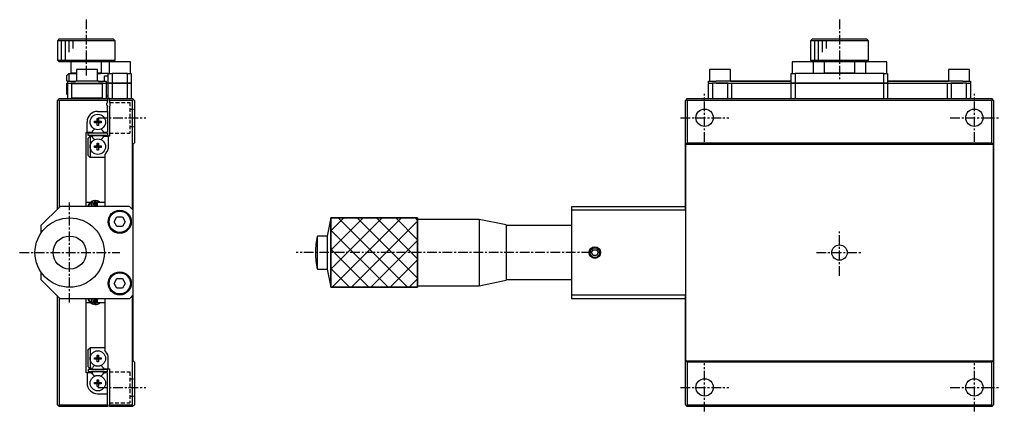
# Model space of a CAD drawing. Extents: x 10 to 341, y 10 to 240.
# Drawn here: x 213.6 to 340.6, y 123.5 to 174.4 of the extents above; entities that cross this region are included whole.
import ezdxf

# ---------------------------------------------------------------- set-up
doc = ezdxf.new("R2010")
doc.units = 0
doc.linetypes.add('CENTER', pattern=[2, 1.25, -0.25, 0.25, -0.25])
doc.linetypes.add('DASHED', pattern=[0.75, 0.5, -0.25])
doc.layers.get('0').update_dxf_attribs({"linetype": 'CONTINUOUS'})
doc.layers.add('CENTER', color=1, linetype='CENTER')

msp = doc.modelspace()

# ---------------------------------------------------------------- linework, layer by layer
at = {"color": 7, "linetype": 'CONTINUOUS'}
for p, q in [((218.7, 171.875), (218.45, 171.625)), ((225.95, 171.625), (218.45, 171.625)), ((218.45, 171.625), (218.45, 169.125)), ((218.7, 171.875), (225.7, 171.875)), ((218.700204, 171.875), (225.7, 171.875)), ((225.95, 171.625), (225.7, 171.875)), ((225.95, 169.125), (225.95, 171.625)), ((316.452535, 171.875), (316.202535, 171.625)), ((323.702535, 171.625), (316.202535, 171.625)), ((316.202535, 171.625), (316.202535, 169.125)), ((316.452535, 171.875), (323.452535, 171.875)), ((323.702535, 171.625), (323.452535, 171.875)), ((323.702535, 169.125), (323.702535, 171.625)), ((218.45, 169.125), (218.7, 168.875)), ((218.45, 169.125), (225.949782, 169.125)), ((225.7, 168.875), (225.95, 169.125)), ((316.202535, 169.125), (319.912061, 169.125)), ((316.202535, 169.125), (316.452535, 168.875)), ((319.912061, 169.125), (323.702535, 169.125)), ((323.452535, 168.875), (323.702535, 169.125)), ((225.175, 168.875), (218.7, 168.875)), ((220.2, 168.875), (220.2, 167.475)), ((223.675, 167.875), (220.925, 167.875)), ((220.925, 167.875), (220.925, 166.375)), ((223.675, 166.375), (223.675, 167.875)), ((224.2, 167.475), (224.2, 168.875)), ((227.925, 168.875), (225.175, 168.875)), ((225.175, 168.875), (225.175, 167.375)), ((227.925, 167.375), (227.925, 168.875)), ((304.452535, 167.875), (303.077535, 167.875)), ((303.077535, 167.875), (303.077535, 166.375)), ((305.827535, 167.875), (304.452535, 167.875)), ((305.827535, 166.375), (305.827535, 167.875)), ((315.202535, 168.875), (313.827535, 168.875)), ((313.827535, 168.875), (313.827535, 167.375)), ((316.577535, 168.875), (315.202535, 168.875)), ((319.914759, 168.875), (316.577535, 168.875)), ((316.577535, 167.375), (316.577535, 168.875)), ((317.952535, 168.875), (317.952535, 167.475)), ((323.327535, 168.875), (319.914759, 168.875)), ((321.952535, 167.475), (321.952535, 168.875)), ((324.702535, 168.875), (323.327535, 168.875)), ((323.327535, 168.875), (323.327535, 167.375)), ((326.077535, 168.875), (324.702535, 168.875)), ((326.077535, 167.375), (326.077535, 168.875)), ((335.452535, 167.875), (334.077535, 167.875)), ((334.077535, 167.875), (334.077535, 166.375)), ((336.827535, 167.875), (335.452535, 167.875)), ((336.827535, 166.375), (336.827535, 167.875)), ((219.95, 167.375), (219.7, 167.125)), ((219.7, 166.375), (219.7, 167.125)), ((219.95, 167.375), (219.95, 166.375)), ((219.95, 167.375), (220.925, 167.375)), ((220.2, 167.475), (220.925, 167.475)), ((220.2, 167.475), (220.3, 167.375)), ((223.675, 167.475), (224.199884, 167.475)), ((223.675, 167.375), (224.05, 167.375)), ((225.05, 167.375), (224.05, 167.375)), ((224.1, 167.375), (224.2, 167.475)), ((225.05, 167.025), (224.55, 167.025)), ((224.55, 166.375), (224.55, 167.025)), ((225.05, 166.125), (225.05, 167.375)), ((225.05, 167.375), (225.55, 167.375)), ((225.55, 167.375), (225.55, 166.125)), ((227.55, 167.375), (225.55, 167.375)), ((227.55, 166.125), (227.55, 167.375)), ((227.55, 167.375), (228.05, 167.375)), ((228.05, 167.375), (228.05, 166.125)), ((313.702535, 166.125), (313.702535, 167.375)), ((313.702535, 167.375), (314.202535, 167.375)), ((314.202535, 167.375), (314.202535, 166.125)), ((319.327535, 167.375), (314.202535, 167.375)), ((317.952535, 167.475), (319.930949, 167.475)), ((317.952535, 167.475), (318.052535, 167.375)), ((320.577535, 167.375), (319.327535, 167.375)), ((319.930949, 167.475), (321.952535, 167.475)), ((325.702535, 167.375), (320.577535, 167.375)), ((321.852535, 167.375), (321.952535, 167.475)), ((325.702535, 166.125), (325.702535, 167.375)), ((325.702535, 167.375), (326.202535, 167.375)), ((326.202535, 167.375), (326.202535, 166.125)), ((219.8, 166.375), (219.7, 166.375)), ((219.7, 164.675), (219.7, 166.125)), ((219.7, 166.125), (219.8, 166.125)), ((219.8, 166.125), (219.8, 166.375)), ((219.8, 166.375), (220.8, 166.375)), ((219.8, 164.125), (219.8, 166.125)), ((219.8, 166.125), (220.2, 166.125)), ((220.3, 166.025), (220.2, 166.125)), ((220.2, 166.125), (220.36411, 166.125)), ((220.36411, 166.125), (220.2, 166.125)), ((224.3, 166.025), (220.3, 166.025)), ((220.3, 166.025), (220.3, 164.225)), ((220.8, 166.125), (220.36411, 166.125)), ((223.8, 166.375), (220.8, 166.375)), ((220.8, 166.125), (222.95, 166.125)), ((222.95, 166.125), (223.8, 166.125)), ((223.8, 166.375), (224.8, 166.375)), ((224.23589, 166.125), (223.8, 166.125)), ((224.23589, 166.125), (224.4, 166.125)), ((224.4, 166.125), (224.23589, 166.125)), ((224.4, 166.125), (224.3, 166.025)), ((224.3, 164.225), (224.3, 166.025)), ((224.4, 166.125), (224.8, 166.125)), ((224.8, 166.375), (224.8, 166.125)), ((224.8, 166.125), (224.8, 164.125)), ((225.05, 166.125), (224.8, 166.125)), ((225.55, 166.125), (225.05, 166.125)), ((225.05, 164.125), (225.05, 166.125)), ((225.05, 166.125), (225.55, 166.125)), ((225.55, 166.125), (227.55, 166.125)), ((225.55, 166.125), (225.55, 164.125)), ((227.55, 166.125), (225.55, 166.125)), ((228.05, 166.125), (227.55, 166.125)), ((227.55, 164.125), (227.55, 166.125)), ((227.55, 166.125), (228.05, 166.125)), ((228.05, 166.125), (228.05, 164.125)), ((302.952535, 166.125), (302.952535, 166.375)), ((302.952535, 166.375), (303.952535, 166.375)), ((302.952535, 166.375), (303.077535, 166.375)), ((303.052535, 166.125), (302.952535, 166.025)), ((302.952535, 166.025), (303.052535, 166.125)), ((303.052535, 166.125), (302.952535, 166.125)), ((302.952535, 164.225), (302.952535, 166.025)), ((303.052535, 166.125), (303.452535, 166.125)), ((303.952535, 166.125), (303.452535, 166.125)), ((303.452535, 166.125), (303.452535, 164.125)), ((313.702535, 166.375), (303.952535, 166.375)), ((305.452535, 166.125), (303.952535, 166.125)), ((303.952535, 166.125), (305.452535, 166.125)), ((305.452535, 164.125), (305.452535, 166.125)), ((305.452535, 166.125), (313.702535, 166.125)), ((305.827535, 166.375), (313.702535, 166.375)), ((305.952535, 166.025), (305.852535, 166.125)), ((305.852535, 166.125), (305.952535, 166.025)), ((305.952535, 166.025), (305.952535, 164.225)), ((312.952535, 166.375), (312.077535, 166.375)), ((312.952535, 166.375), (312.077535, 166.375)), ((312.952535, 166.375), (313.702535, 166.375)), ((313.702535, 166.375), (312.952535, 166.375)), ((314.202535, 166.125), (313.702535, 166.125)), ((313.702535, 164.125), (313.702535, 166.125)), ((313.702535, 166.125), (314.202535, 166.125)), ((314.202535, 166.125), (325.702535, 166.125)), ((314.202535, 166.125), (314.202535, 164.125)), ((325.702535, 166.125), (314.202535, 166.125)), ((326.202535, 166.125), (325.702535, 166.125)), ((325.702535, 164.125), (325.702535, 166.125)), ((325.702535, 166.125), (326.202535, 166.125)), ((326.202535, 166.375), (326.952535, 166.375)), ((326.952535, 166.375), (326.202535, 166.375)), ((326.202535, 166.375), (334.077535, 166.375)), ((335.952535, 166.375), (326.202535, 166.375)), ((326.202535, 166.125), (326.202535, 164.125)), ((326.202535, 166.125), (334.452535, 166.125)), ((327.827535, 166.375), (326.952535, 166.375)), ((327.827535, 166.375), (326.952535, 166.375)), ((334.052535, 166.125), (333.952535, 166.025)), ((333.952535, 166.025), (334.052535, 166.125)), ((333.952535, 164.225), (333.952535, 166.025)), ((335.952535, 166.125), (334.452535, 166.125)), ((334.452535, 166.125), (334.452535, 164.125)), ((334.452535, 166.125), (335.952535, 166.125)), ((335.952535, 166.375), (336.952535, 166.375)), ((336.452535, 166.125), (335.952535, 166.125)), ((336.452535, 166.125), (336.852535, 166.125)), ((336.452535, 164.125), (336.452535, 166.125)), ((336.827535, 166.375), (336.952535, 166.375)), ((336.952535, 166.025), (336.852535, 166.125)), ((336.852535, 166.125), (336.952535, 166.025)), ((336.952535, 166.125), (336.852535, 166.125)), ((336.952535, 166.375), (336.952535, 166.125)), ((336.952535, 166.025), (336.952535, 164.225)), ((218.575, 164), (218.45, 163.875)), ((218.45, 149.775), (218.45, 163.875)), ((218.575, 164), (218.7, 164.125)), ((218.7, 163.875), (218.575, 164)), ((218.7, 164.125), (224.95, 164.125)), ((224.95, 163.875), (218.7, 163.875)), ((218.7, 163.875), (218.7, 150.025)), ((219.7, 164.675), (219.8, 164.575)), ((220.2, 164.125), (220.3, 164.225)), ((220.3, 164.225), (224.3, 164.225)), ((224.3, 164.225), (224.4, 164.125)), ((225.05, 164.425), (224.8, 164.425)), ((224.95, 164.125), (224.95, 163.875)), ((224.95, 163.675), (224.95, 163.875)), ((225.2, 164.125), (225.05, 164.125)), ((225.2, 164.125), (228.2, 164.125)), ((225.2, 163.875), (225.2, 164.125)), ((225.2, 163.875), (225.2, 163.705719)), ((228.2, 163.875), (225.2, 163.875)), ((228.325, 164), (228.2, 164.125)), ((228.325, 164), (228.2, 163.875)), ((228.2, 149.725), (228.2, 163.875)), ((228.45, 163.875), (228.325, 164)), ((228.45, 163.875), (228.45, 158.375)), ((300.077535, 164), (299.952535, 163.875)), ((299.952535, 149.725), (299.952535, 163.875)), ((300.077535, 164), (300.202535, 164.125)), ((300.202535, 163.875), (300.077535, 164)), ((300.202535, 164.125), (339.702535, 164.125)), ((339.702535, 163.875), (300.202535, 163.875)), ((300.202535, 163.875), (300.202535, 158.375)), ((302.952535, 164.225), (303.052535, 164.125)), ((305.852535, 164.125), (305.952535, 164.225)), ((333.952535, 164.225), (334.052535, 164.125)), ((336.852535, 164.125), (336.952535, 164.225)), ((339.702535, 164.125), (339.827535, 164)), ((339.827535, 164), (339.702535, 163.875)), ((339.702535, 158.375), (339.702535, 163.875)), ((339.952535, 163.875), (339.827535, 164)), ((339.952535, 163.875), (339.952535, 124.375)), ((224.95, 162.45), (224.95, 163.075)), ((225.2, 163.044281), (225.2, 159.225)), ((223.61, 161.518181), (223.79, 161.518181)), ((223.61, 161.165), (223.61, 161.518181)), ((223.61, 161.518181), (223.61, 161.165)), ((223.675, 162.45), (224.95, 162.45)), ((223.79, 161.518181), (223.79, 161.165)), ((224.95, 162.45), (224.95, 159.725)), ((222.3, 159.725), (222.3, 161.075)), ((223.256819, 160.985), (223.256819, 161.165)), ((223.256819, 161.165), (223.61, 161.165)), ((223.61, 160.985), (223.256819, 160.985)), ((223.615186, 161.159814), (223.61, 161.165)), ((223.615186, 160.990186), (223.61, 160.985)), ((223.61, 160.631819), (223.61, 160.985)), ((223.61, 160.631819), (223.61, 160.985)), ((223.79, 160.631819), (223.61, 160.631819)), ((223.615186, 161.159814), (223.784814, 161.159814)), ((223.615186, 160.990186), (223.615186, 161.159814)), ((223.784814, 160.990186), (223.615186, 160.990186)), ((223.784814, 161.159814), (223.79, 161.165)), ((223.784814, 161.159814), (223.784814, 160.990186)), ((223.784814, 160.990186), (223.79, 160.985)), ((223.79, 161.165), (224.143181, 161.165)), ((223.79, 160.985), (223.79, 160.631819)), ((224.143181, 160.985), (223.79, 160.985)), ((224.143181, 161.165), (224.143181, 160.985)), ((222.2, 150.125), (222.2, 159.725)), ((222.2, 159.725), (222.3, 159.725)), ((222.927794, 159.725), (222.3, 159.725)), ((224.95, 159.625), (222.45, 159.625)), ((222.45, 159.325), (222.45, 159.625)), ((224.95, 159.325), (222.45, 159.325)), ((222.920552, 159.325), (222.45, 159.325)), ((222.45, 158.975), (222.7, 159.225)), ((222.45, 156.725), (222.45, 158.975)), ((222.7, 159.225), (222.7, 157.875)), ((222.7, 159.225), (222.927794, 159.225)), ((222.875, 159.324999), (222.920552, 159.324999)), ((222.875, 159.324999), (222.920552, 159.324999)), ((222.875, 159.324999), (222.920552, 159.324999)), ((222.875, 159.324999), (222.920552, 159.324999)), ((222.875, 159.324999), (222.920552, 159.324999)), ((222.875, 159.324999), (222.920552, 159.324999)), ((222.875, 159.324999), (222.920552, 159.324999)), ((222.875, 159.324999), (222.920552, 159.324999)), ((222.875, 159.324999), (222.920552, 159.324999)), ((222.875, 159.324999), (222.920552, 159.324999)), ((222.875, 159.324999), (224.525, 159.324999)), ((222.875, 159.324999), (222.920552, 159.324999)), ((222.875, 159.324999), (222.920552, 159.324999)), ((222.875, 159.324999), (222.920552, 159.324999)), ((222.875, 159.324999), (222.920552, 159.324999)), ((222.875, 159.324999), (222.920552, 159.324999)), ((222.875, 159.324999), (222.920552, 159.324999)), ((222.875, 159.324999), (222.920552, 159.324999)), ((222.875, 159.324999), (222.920552, 159.324999)), ((222.875, 159.324999), (222.920552, 159.324999)), ((223.012592, 159.871875), (222.927794, 159.725)), ((222.927794, 159.225), (223.012592, 159.078125)), ((224.472206, 159.725), (224.387408, 159.871875)), ((224.387408, 159.078125), (224.472206, 159.225)), ((224.95, 159.725), (224.472206, 159.725)), ((224.472206, 159.225), (225.05, 159.225)), ((224.95, 159.325), (224.479448, 159.325)), ((224.479448, 159.324999), (224.525, 159.324999)), ((224.479448, 159.324999), (224.525, 159.324999)), ((224.479448, 159.324999), (224.525, 159.324999)), ((224.479448, 159.324999), (224.525, 159.324999)), ((224.479448, 159.324999), (224.525, 159.324999)), ((224.479448, 159.324999), (224.525, 159.324999)), ((224.479448, 159.324999), (224.525, 159.324999)), ((224.479448, 159.324999), (224.525, 159.324999)), ((224.479448, 159.324999), (224.525, 159.324999)), ((224.479448, 159.324999), (224.525, 159.324999)), ((224.479448, 159.324999), (224.525, 159.324999)), ((224.479448, 159.324999), (224.525, 159.324999)), ((224.479448, 159.324999), (224.525, 159.324999)), ((224.479448, 159.324999), (224.525, 159.324999)), ((224.479448, 159.324999), (224.525, 159.324999)), ((224.479448, 159.324999), (224.525, 159.324999)), ((224.479448, 159.324999), (224.525, 159.324999)), ((224.479448, 159.324999), (224.525, 159.324999)), ((224.479448, 159.324999), (224.525, 159.324999)), ((224.479448, 159.324999), (224.525, 159.324999)), ((224.479448, 159.324999), (224.525, 159.324999)), ((224.479448, 159.324999), (224.525, 159.324999)), ((224.479448, 159.324999), (224.525, 159.324999)), ((224.479448, 159.324999), (224.525, 159.324999)), ((224.479448, 159.324999), (224.525, 159.324999)), ((224.479448, 159.324999), (224.525, 159.324999)), ((224.479448, 159.324999), (224.525, 159.324999)), ((224.479448, 159.324999), (224.525, 159.324999)), ((224.479448, 159.324999), (224.525, 159.324999)), ((224.479448, 159.324999), (224.525, 159.324999)), ((224.479448, 159.324999), (224.525, 159.324999)), ((224.95, 159.625), (224.95, 159.325)), ((225.05, 159.225), (225.05, 157.613992)), ((225.2, 159.225), (225.05, 159.225)), ((222.7, 157.875), (222.7, 156.475)), ((223.256819, 157.785), (223.256819, 157.965)), ((223.256819, 157.965), (223.61, 157.965)), ((223.61, 157.785), (223.256819, 157.785)), ((223.61, 158.318181), (223.79, 158.318181)), ((223.61, 157.965), (223.61, 158.318181)), ((223.61, 158.318181), (223.61, 157.965)), ((223.615186, 157.959814), (223.61, 157.965)), ((223.615186, 157.790186), (223.61, 157.785)), ((223.61, 157.431819), (223.61, 157.785)), ((223.61, 157.431819), (223.61, 157.785)), ((223.615186, 157.959814), (223.784814, 157.959814)), ((223.615186, 157.790186), (223.615186, 157.959814)), ((223.784814, 157.790186), (223.615186, 157.790186)), ((223.784814, 157.959814), (223.79, 157.965)), ((223.784814, 157.959814), (223.784814, 157.790186)), ((223.784814, 157.790186), (223.79, 157.785)), ((223.79, 158.318181), (223.79, 157.965)), ((223.79, 157.965), (224.143181, 157.965)), ((223.79, 157.785), (223.79, 157.431819)), ((224.143181, 157.785), (223.79, 157.785)), ((224.143181, 157.965), (224.143181, 157.785)), ((228.275, 158.2), (228.45, 158.375)), ((228.275, 149.65), (228.275, 158.2)), ((300.027535, 158.2), (300.202535, 158.375)), ((300.027535, 130.05), (300.027535, 158.2)), ((300.027535, 158.2), (339.877535, 158.2)), ((300.202535, 158.375), (339.702535, 158.375)), ((339.702535, 158.375), (339.877535, 158.2)), ((339.877535, 158.2), (339.877535, 130.05)), ((222.7, 156.475), (222.45, 156.725)), ((224.6, 156.475), (222.7, 156.475)), ((223.79, 157.431819), (223.61, 157.431819)), ((224.6, 156.835469), (224.6, 150.125)), ((218.8, 150.125), (216.3, 147.625)), ((227.8, 150.125), (218.8, 150.125)), ((222.722601, 150.625), (222.2, 150.625)), ((222.411429, 150.139427), (222.407453, 150.124986)), ((222.423508, 150.178921), (222.411429, 150.139427)), ((222.437415, 150.218407), (222.423508, 150.178921)), ((222.453208, 150.257786), (222.437415, 150.218407)), ((222.470937, 150.296958), (222.453208, 150.257786)), ((222.490625, 150.335827), (222.470937, 150.296958)), ((222.512288, 150.374292), (222.490625, 150.335827)), ((222.535939, 150.412248), (222.512288, 150.374292)), ((222.56152, 150.449492), (222.535939, 150.412248)), ((222.588766, 150.485588), (222.56152, 150.449492)), ((222.617596, 150.52043), (222.588766, 150.485588)), ((222.6, 150.333258), (222.85, 150.597842)), ((222.6, 150.125), (222.6, 150.333258)), ((222.647955, 150.553945), (222.617596, 150.52043)), ((222.679784, 150.586057), (222.647955, 150.553945)), ((222.713027, 150.616695), (222.679784, 150.586057)), ((222.747624, 150.645783), (222.713027, 150.616695)), ((222.783519, 150.673248), (222.747624, 150.645783)), ((222.820643, 150.699031), (222.783519, 150.673248)), ((222.858911, 150.723095), (222.820643, 150.699031)), ((222.85, 150.625), (222.85, 150.597842)), ((223.1, 150.625), (222.85, 150.625)), ((222.85, 150.597842), (222.85, 150.125)), ((222.898236, 150.745405), (222.858911, 150.723095)), ((222.93853, 150.765926), (222.898236, 150.745405)), ((222.979708, 150.784623), (222.93853, 150.765926)), ((222.987, 150.787934), (222.971871, 150.781457)), ((223.021682, 150.801461), (222.979708, 150.784623)), ((222.984182, 150.786314), (222.982431, 150.786009)), ((223.014636, 150.798715), (222.986764, 150.788397)), ((223.064365, 150.816405), (223.021682, 150.801461)), ((223.107671, 150.82942), (223.064365, 150.816405)), ((223.099957, 150.591672), (223.260124, 150.633153)), ((223.099999, 150.588768), (223.260133, 150.453568)), ((223.1, 150.125), (223.1, 150.625)), ((223.260133, 150.375), (223.1, 150.375)), ((223.151512, 150.840472), (223.107671, 150.82942)), ((223.195802, 150.849525), (223.151512, 150.840472)), ((223.240453, 150.856544), (223.195802, 150.849525)), ((223.2, 150.375), (223.2, 150.568116)), ((223.285379, 150.861497), (223.240453, 150.856544)), ((223.260133, 150.753344), (223.260133, 150.125)), ((223.330489, 150.864382), (223.285379, 150.861497)), ((223.358326, 150.865135), (223.330489, 150.864382)), ((223.420889, 150.863998), (223.386779, 150.865102)), ((223.465994, 150.860756), (223.420889, 150.863998)), ((223.510912, 150.855499), (223.465994, 150.860756)), ((223.485133, 150.125), (223.485133, 150.753344)), ((223.6, 150.375), (223.485133, 150.375)), ((223.48516, 150.63299), (223.600046, 150.607198)), ((223.55555, 150.848239), (223.510912, 150.855499)), ((223.599816, 150.83899), (223.55555, 150.848239)), ((223.643618, 150.827766), (223.599816, 150.83899)), ((223.6, 150.625), (223.6, 150.125)), ((224.6, 150.625), (223.6, 150.625)), ((223.686861, 150.814579), (223.643618, 150.827766)), ((223.729454, 150.799443), (223.686861, 150.814579)), ((223.771304, 150.782371), (223.729454, 150.799443)), ((223.812323, 150.763387), (223.771304, 150.782371)), ((223.852435, 150.742543), (223.812323, 150.763387)), ((223.891567, 150.719898), (223.852435, 150.742543)), ((223.929644, 150.69551), (223.891567, 150.719898)), ((223.966594, 150.669436), (223.929644, 150.69551)), ((224.002342, 150.641735), (223.966594, 150.669436)), ((224.022212, 150.625188), (224.002342, 150.641735)), ((228.3, 149.625), (227.8, 150.125)), ((285.202535, 150.125), (299.952535, 150.125)), ((285.202535, 149.625), (285.202535, 150.125)), ((225.828312, 148.125), (226.189156, 148.75)), ((226.189156, 148.75), (226.910844, 148.75)), ((226.910844, 148.75), (227.271688, 148.125)), ((228.3, 138.625), (228.3, 149.625)), ((253.952535, 148.625), (253.452535, 146.275)), ((253.952535, 148.625), (265.202535, 148.625)), ((253.952535, 139.625), (253.952535, 148.625)), ((265.202535, 148.425), (265.202535, 148.625)), ((265.202535, 148.625), (265.202535, 139.625)), ((299.952535, 149.625), (285.202535, 149.625)), ((285.202535, 138.625), (285.202535, 149.625)), ((299.952535, 149.725), (299.952535, 149.625)), ((299.952535, 149.625), (299.952535, 138.625)), ((216.3, 147.625), (216.3, 146.612469)), ((226.189156, 147.5), (225.828312, 148.125)), ((226.910844, 147.5), (226.189156, 147.5)), ((227.271688, 148.125), (226.910844, 147.5)), ((265.202535, 148.425), (265.202535, 139.825)), ((273.202535, 148.425), (265.202535, 148.425)), ((273.202535, 148.425), (273.202535, 139.825)), ((276.702535, 147.725), (273.202535, 148.425)), ((276.702535, 147.725), (276.702535, 140.525)), ((276.702535, 147.725), (276.702535, 147.625)), ((276.702535, 147.625), (276.702535, 140.625)), ((285.202535, 147.625), (276.702535, 147.625)), ((252.202535, 141.975), (252.202535, 146.275)), ((253.452535, 146.275), (252.202535, 146.275)), ((253.452535, 146.275), (253.452535, 141.975)), ((287.769523, 144.125), (287.986029, 144.5)), ((287.986029, 143.75), (287.769523, 144.125)), ((287.986029, 144.5), (288.419042, 144.5)), ((288.419042, 143.75), (287.986029, 143.75)), ((288.419042, 144.5), (288.635548, 144.125)), ((288.635548, 144.125), (288.419042, 143.75)), ((216.3, 141.637531), (216.3, 140.625)), ((252.202535, 141.975), (253.452535, 141.975)), ((253.452535, 141.975), (253.952535, 139.625)), ((216.3, 140.625), (218.8, 138.125)), ((225.828312, 140.125), (226.189156, 140.75)), ((226.189156, 139.5), (225.828312, 140.125)), ((226.189156, 140.75), (226.910844, 140.75)), ((226.910844, 140.75), (227.271688, 140.125)), ((227.271688, 140.125), (226.910844, 139.5)), ((265.202535, 139.625), (265.202535, 139.825)), ((265.202535, 139.825), (273.202535, 139.825)), ((273.202535, 139.825), (276.702535, 140.525)), ((276.702535, 140.625), (276.702535, 140.525)), ((276.702535, 140.625), (285.202535, 140.625)), ((218.45, 124.375), (218.45, 138.475)), ((226.910844, 139.5), (226.189156, 139.5)), ((227.8, 138.125), (228.3, 138.625)), ((228.2, 124.375), (228.2, 138.525)), ((228.275, 130.05), (228.275, 138.6)), ((265.202535, 139.625), (253.952535, 139.625)), ((285.202535, 138.125), (285.202535, 138.625)), ((285.202535, 138.625), (299.952535, 138.625)), ((299.952535, 138.625), (299.952535, 138.525)), ((299.952535, 124.375), (299.952535, 138.525)), ((218.7, 138.225), (218.7, 124.375)), ((227.8, 138.125), (218.8, 138.125)), ((222.2, 128.525), (222.2, 138.125)), ((222.2, 137.625), (222.727835, 137.625)), ((222.412218, 138.125128), (222.415557, 138.11308)), ((222.415557, 138.11308), (222.428257, 138.071741)), ((222.428257, 138.071741), (222.440643, 138.036494)), ((222.440643, 138.036494), (222.454782, 138.000623)), ((222.454782, 138.000623), (222.470777, 137.964229)), ((222.470777, 137.964229), (222.488732, 137.927431)), ((222.488732, 137.927431), (222.508751, 137.890357)), ((222.508751, 137.890357), (222.530937, 137.85315)), ((222.530937, 137.85315), (222.551753, 137.821272)), ((222.551753, 137.821272), (222.574298, 137.789519)), ((222.574298, 137.789519), (222.598632, 137.758007)), ((222.598632, 137.758007), (222.624797, 137.726847)), ((222.6, 137.916742), (222.6, 138.125)), ((222.85, 137.652158), (222.6, 137.916742)), ((222.624797, 137.726847), (222.652827, 137.69615)), ((222.652827, 137.69615), (222.682749, 137.666034)), ((222.682749, 137.666034), (222.714583, 137.636624)), ((222.714583, 137.636624), (222.744021, 137.611572)), ((222.744021, 137.611572), (222.774942, 137.587255)), ((222.774942, 137.587255), (222.80735, 137.563771)), ((222.80735, 137.563771), (222.841244, 137.541223)), ((222.841244, 137.541223), (222.876618, 137.51972)), ((222.85, 138.125), (222.85, 137.652158)), ((222.85, 137.652158), (222.85, 137.625)), ((222.85, 137.625), (223.1, 137.625)), ((222.876618, 137.51972), (222.913464, 137.499375)), ((222.913464, 137.499375), (222.951766, 137.480307)), ((222.951766, 137.480307), (222.991507, 137.46264)), ((222.970317, 137.471795), (222.986987, 137.464547)), ((222.986931, 137.464534), (223.02509, 137.592813)), ((222.986987, 137.464547), (222.996926, 137.460399)), ((222.989453, 137.470406), (222.989401, 137.467421)), ((222.989401, 137.467421), (222.989643, 137.465073)), ((222.989798, 137.474009), (222.989453, 137.470406)), ((222.989643, 137.465073), (222.990952, 137.46238)), ((222.990434, 137.478207), (222.989798, 137.474009)), ((222.991357, 137.482972), (222.990434, 137.478207)), ((222.990952, 137.46238), (222.991378, 137.462132)), ((222.992561, 137.488274), (222.991357, 137.482972)), ((222.991378, 137.462132), (223.270041, 137.463149)), ((222.994037, 137.494078), (222.992561, 137.488274)), ((222.995777, 137.500347), (222.994037, 137.494078)), ((222.99777, 137.50704), (222.995777, 137.500347)), ((223.000002, 137.514114), (222.99777, 137.50704)), ((223.002459, 137.521523), (223.000002, 137.514114)), ((223.005124, 137.529219), (223.002459, 137.521523)), ((223.007982, 137.537153), (223.005124, 137.529219)), ((223.011013, 137.545273), (223.007982, 137.537153)), ((223.014197, 137.553526), (223.011013, 137.545273)), ((223.017515, 137.56186), (223.014197, 137.553526)), ((223.017295, 137.452294), (223.362919, 137.385419)), ((223.020944, 137.57022), (223.017515, 137.56186)), ((223.024463, 137.578552), (223.020944, 137.57022)), ((223.028049, 137.586803), (223.024463, 137.578552)), ((223.02509, 137.592813), (223.040677, 137.625005)), ((223.031678, 137.594918), (223.028049, 137.586803)), ((223.035327, 137.602846), (223.031678, 137.594918)), ((223.038972, 137.610535), (223.035327, 137.602846)), ((223.04259, 137.617936), (223.038972, 137.610535)), ((223.046158, 137.625), (223.04259, 137.617936)), ((223.127434, 137.659426), (223.099998, 137.662727)), ((223.1, 137.625), (223.1, 138.125)), ((223.1, 137.875), (223.264747, 137.875)), ((223.22514, 137.699742), (223.127434, 137.659426)), ((223.2, 137.679427), (223.2, 137.875)), ((223.264747, 137.796961), (223.22514, 137.699742)), ((223.264747, 138.125), (223.264747, 137.497185)), ((223.390086, 137.385365), (223.393873, 137.385417)), ((223.393873, 137.385417), (223.439044, 137.387141)), ((223.439044, 137.387141), (223.484084, 137.390931)), ((223.484084, 137.390931), (223.5289, 137.396795)), ((223.489747, 137.497185), (223.489747, 138.125)), ((223.489747, 137.875), (223.6, 137.875)), ((223.600026, 137.641992), (223.489773, 137.617383)), ((223.5289, 137.396795), (223.573404, 137.404707)), ((223.573404, 137.404707), (223.61751, 137.414635)), ((223.6, 138.125), (223.6, 137.625)), ((223.6, 137.625), (224.6, 137.625)), ((223.61751, 137.414635), (223.66113, 137.426544)), ((223.66113, 137.426544), (223.704177, 137.4404)), ((223.704177, 137.4404), (223.746564, 137.456169)), ((223.746564, 137.456169), (223.788203, 137.473816)), ((223.788203, 137.473816), (223.829008, 137.493307)), ((223.829008, 137.493307), (223.868891, 137.514609)), ((223.868891, 137.514609), (223.907765, 137.537686)), ((223.907765, 137.537686), (223.945543, 137.562505)), ((223.945543, 137.562505), (223.982138, 137.589032)), ((223.982138, 137.589032), (224.017473, 137.617218)), ((224.017473, 137.617218), (224.026493, 137.62485)), ((224.6, 138.125), (224.6, 131.414531)), ((299.952535, 138.125), (285.202535, 138.125)), ((222.45, 131.525), (222.7, 131.775)), ((222.45, 129.275), (222.45, 131.525)), ((222.7, 131.775), (222.7, 130.375)), ((224.6, 131.775), (222.7, 131.775)), ((222.7, 130.375), (222.7, 129.025)), ((223.256819, 130.285), (223.256819, 130.465)), ((223.256819, 130.465), (223.61, 130.465)), ((223.61, 130.285), (223.256819, 130.285)), ((223.61, 130.818181), (223.79, 130.818181)), ((223.61, 130.465), (223.61, 130.818181)), ((223.61, 130.818181), (223.61, 130.465)), ((223.615186, 130.459814), (223.61, 130.465)), ((223.615186, 130.290186), (223.61, 130.285)), ((223.61, 129.931819), (223.61, 130.285)), ((223.61, 129.931819), (223.61, 130.285)), ((223.79, 129.931819), (223.61, 129.931819)), ((223.615186, 130.459814), (223.784814, 130.459814)), ((223.615186, 130.290186), (223.615186, 130.459814)), ((223.784814, 130.290186), (223.615186, 130.290186)), ((223.784814, 130.459814), (223.79, 130.465)), ((223.784814, 130.459814), (223.784814, 130.290186)), ((223.784814, 130.290186), (223.79, 130.285)), ((223.79, 130.818181), (223.79, 130.465)), ((223.79, 130.465), (224.143181, 130.465)), ((223.79, 130.285), (223.79, 129.931819)), ((224.143181, 130.285), (223.79, 130.285)), ((224.143181, 130.465), (224.143181, 130.285)), ((225.05, 129.025), (225.05, 130.636008)), ((228.45, 129.875), (228.275, 130.05)), ((228.45, 129.875), (228.45, 124.375)), ((300.202535, 129.875), (300.027535, 130.05)), ((300.027535, 130.05), (339.877535, 130.05)), ((300.202535, 129.875), (300.202535, 124.375)), ((339.702535, 129.875), (300.202535, 129.875)), ((339.877535, 130.05), (339.702535, 129.875)), ((339.702535, 124.375), (339.702535, 129.875)), ((222.3, 128.525), (222.2, 128.525)), ((222.3, 128.525), (222.3, 127.175)), ((222.927794, 128.525), (222.3, 128.525)), ((222.7, 129.025), (222.45, 129.275)), ((222.45, 128.925), (222.45, 128.625)), ((224.95, 128.925), (222.45, 128.925)), ((222.920552, 128.925), (222.45, 128.925)), ((224.95, 128.625), (222.45, 128.625)), ((222.7, 129.025), (222.927794, 129.025)), ((222.875, 128.925001), (222.920552, 128.925001)), ((222.875, 128.925001), (224.525, 128.925001)), ((222.875, 128.925001), (222.920552, 128.925001)), ((222.927794, 129.025), (223.012592, 129.171875)), ((223.012592, 128.378125), (222.927794, 128.525)), ((224.387408, 129.171875), (224.472206, 129.025)), ((224.472206, 128.525), (224.387408, 128.378125)), ((224.472206, 129.025), (225.05, 129.025)), ((224.95, 128.525), (224.472206, 128.525)), ((224.479448, 128.925001), (224.525, 128.925001)), ((224.479448, 128.925001), (224.525, 128.925001)), ((224.479448, 128.925001), (224.525, 128.925001)), ((224.479448, 128.925001), (224.525, 128.925001)), ((224.479448, 128.925001), (224.525, 128.925001)), ((224.479448, 128.925001), (224.525, 128.925001)), ((224.479448, 128.925001), (224.525, 128.925001)), ((224.479448, 128.925001), (224.525, 128.925001)), ((224.479448, 128.925001), (224.525, 128.925001)), ((224.479448, 128.925001), (224.525, 128.925001)), ((224.479448, 128.925001), (224.525, 128.925001)), ((224.479448, 128.925001), (224.525, 128.925001)), ((224.479448, 128.925001), (224.525, 128.925001)), ((224.479448, 128.925001), (224.525, 128.925001)), ((224.479448, 128.925001), (224.525, 128.925001)), ((224.479448, 128.925001), (224.525, 128.925001)), ((224.479448, 128.925001), (224.525, 128.925001)), ((224.479448, 128.925001), (224.525, 128.925001)), ((224.479448, 128.925001), (224.525, 128.925001)), ((224.479448, 128.925001), (224.525, 128.925001)), ((224.479448, 128.925001), (224.525, 128.925001)), ((224.479448, 128.925001), (224.525, 128.925001)), ((224.479448, 128.925001), (224.525, 128.925001)), ((224.479448, 128.925001), (224.525, 128.925001)), ((224.479448, 128.925001), (224.525, 128.925001)), ((224.479448, 128.925001), (224.525, 128.925001)), ((224.479448, 128.925001), (224.525, 128.925001)), ((224.479448, 128.925001), (224.525, 128.925001)), ((224.479448, 128.925001), (224.525, 128.925001)), ((224.479448, 128.925001), (224.525, 128.925001)), ((224.479448, 128.925001), (224.525, 128.925001)), ((224.95, 128.925), (224.479448, 128.925)), ((224.95, 128.625), (224.95, 128.925)), ((224.95, 125.8), (224.95, 128.525)), ((225.05, 129.025), (225.2, 129.025)), ((225.2, 129.025), (225.2, 124.375)), ((223.256819, 127.085), (223.256819, 127.265)), ((223.256819, 127.265), (223.61, 127.265)), ((223.61, 127.085), (223.256819, 127.085)), ((223.61, 127.618181), (223.79, 127.618181)), ((223.61, 127.265), (223.61, 127.618181)), ((223.61, 127.618181), (223.61, 127.265)), ((223.615186, 127.259814), (223.61, 127.265)), ((223.615186, 127.090186), (223.61, 127.085)), ((223.61, 126.731819), (223.61, 127.085)), ((223.61, 126.731819), (223.61, 127.085)), ((223.615186, 127.259814), (223.784814, 127.259814)), ((223.615186, 127.090186), (223.615186, 127.259814)), ((223.784814, 127.090186), (223.615186, 127.090186)), ((223.784814, 127.259814), (223.79, 127.265)), ((223.784814, 127.259814), (223.784814, 127.090186)), ((223.784814, 127.090186), (223.79, 127.085)), ((223.79, 127.618181), (223.79, 127.265)), ((223.79, 127.265), (224.143181, 127.265)), ((223.79, 127.085), (223.79, 126.731819)), ((224.143181, 127.085), (223.79, 127.085)), ((224.143181, 127.265), (224.143181, 127.085)), ((223.79, 126.731819), (223.61, 126.731819)), ((223.675, 125.8), (224.95, 125.8)), ((224.95, 124.375), (224.95, 125.8)), ((218.575, 124.25), (218.45, 124.375)), ((218.575, 124.25), (218.7, 124.375)), ((218.7, 124.125), (218.575, 124.25)), ((218.7, 124.375), (224.95, 124.375)), ((224.95, 124.125), (218.7, 124.125)), ((224.95, 124.375), (224.95, 124.125)), ((225.2, 124.375), (228.2, 124.375)), ((225.2, 124.125), (225.2, 124.375)), ((228.2, 124.125), (225.2, 124.125)), ((228.2, 124.375), (228.325, 124.25)), ((228.2, 124.125), (228.325, 124.25)), ((228.325, 124.25), (228.45, 124.375)), ((299.952535, 124.375), (300.077535, 124.25)), ((300.077535, 124.25), (300.202535, 124.375)), ((300.202535, 124.125), (300.077535, 124.25)), ((300.202535, 124.375), (339.702535, 124.375)), ((339.702535, 124.125), (300.202535, 124.125)), ((339.702535, 124.375), (339.827535, 124.25)), ((339.827535, 124.25), (339.702535, 124.125)), ((339.827535, 124.25), (339.952535, 124.375))]:
    msp.add_line(p, q, dxfattribs=at)
at = {"color": 3, "linetype": 'CONTINUOUS'}
for p, q in [((218.95, 171.625), (218.95, 169.125)), ((219.45, 171.625), (219.45, 169.125)), ((219.95, 171.625), (219.95, 170.125)), ((220.45, 171.625), (220.45, 170.625)), ((316.702535, 171.625), (316.702535, 169.125)), ((317.202535, 171.625), (317.202535, 169.125)), ((317.702535, 171.625), (317.702535, 170.125)), ((318.202535, 171.625), (318.202535, 170.625)), ((253.952535, 148.625), (253.952535, 139.625)), ((265.202535, 148.625), (253.952535, 148.625)), ((253.952535, 146.952535), (255.625, 148.625)), ((253.952535, 144.452535), (258.125, 148.625)), ((253.952535, 141.952535), (260.625, 148.625)), ((254.125, 139.625), (263.125, 148.625)), ((254.875, 148.625), (263.875, 139.625)), ((257.375, 148.625), (265.202535, 140.797465)), ((259.875, 148.625), (265.202535, 143.297465)), ((262.375, 148.625), (265.202535, 145.797465)), ((264.875, 148.625), (265.202535, 148.297465)), ((265.202535, 139.625), (265.202535, 148.625)), ((256.625, 139.625), (265.202535, 148.202535)), ((253.952535, 147.047465), (261.375, 139.625)), ((259.125, 139.625), (265.202535, 145.702535)), ((253.952535, 144.547465), (258.875, 139.625)), ((261.625, 139.625), (265.202535, 143.202535)), ((253.952535, 142.047465), (256.375, 139.625)), ((264.125, 139.625), (265.202535, 140.702535)), ((253.952535, 139.625), (265.202535, 139.625))]:
    msp.add_line(p, q, dxfattribs=at)
at = {"color": 3, "linetype": 'DASHED'}
for p, q in [((225.258013, 163.625), (227.85, 163.625)), ((227.85, 163.625), (227.85, 159.625)), ((227.85, 162.75), (228.45, 162.75)), ((227.85, 160.5), (228.45, 160.5)), ((225.2, 159.625), (227.85, 159.625)), ((225.2, 128.625), (227.85, 128.625)), ((227.85, 128.625), (227.85, 124.625)), ((227.85, 127.75), (228.45, 127.75)), ((225.2, 124.625), (227.85, 124.625)), ((227.85, 125.5), (228.45, 125.5))]:
    msp.add_line(p, q, dxfattribs=at)
at = {"color": 7, "linetype": 'CONTINUOUS'}
for centre, radius in [((302.452535, 161.625), 1.125), ((337.452535, 161.625), 1.125), ((223.7, 161.075), 1), ((223.7, 157.875), 1), ((220.05, 144.125), 4.5), ((226.55, 148.125), 1.5), ((226.55, 148.125), 1.375), ((220.05, 144.125), 2.15), ((319.952535, 144.125), 1), ((288.202535, 144.125), 0.625), ((226.55, 140.125), 1.5), ((226.55, 140.125), 1.375), ((223.7, 130.375), 1), ((223.7, 127.175), 1), ((302.452535, 126.625), 1.125), ((337.452535, 126.625), 1.125)]:
    msp.add_circle(centre, radius, dxfattribs=at)
at = {"color": 3, "linetype": 'CONTINUOUS'}
msp.add_circle((288.202535, 144.125), 0.75, dxfattribs=at)
at = {"color": 7, "linetype": 'CONTINUOUS'}
for centre, radius, start, end in [((225.35, 163.375), 0.5, 143.130102, 216.869898), ((224.825, 163.375), 0.5, 318.590378, 41.409622), ((223.675, 161.075), 1.375, 90, 180), ((223.7575, 159.417595), 0.875, 121.886504, 135.004406), ((223.7, 159.475), 0.79375, 120.433182, 134.999975), ((223.7, 159.475), 0.79375, 45.000025, 59.566818), ((223.6425, 159.417595), 0.875, 44.995594, 58.113496), ((223.7, 159.475), 0.79375, 150, 169.106989), ((223.7, 159.475), 0.79375, 190.893022, 209.999969), ((223.7, 159.475), 0.79375, 135, 150), ((223.7, 159.475), 0.79375, 210, 225), ((223.7575, 159.532405), 0.875, 224.995594, 238.113496), ((223.7, 159.475), 0.79375, 224.999975, 239.566737), ((223.7, 159.475), 0.79375, 300.433263, 315.000025), ((223.6425, 159.532405), 0.875, 301.886504, 315.004406), ((223.7, 159.475), 0.79375, 30, 45), ((223.7, 159.475), 0.79375, 315, 330), ((223.7, 159.475), 0.79375, 10.893011, 30.000031), ((223.7, 159.475), 0.79375, 330, 349.10691), ((223.7, 157.875), 1.375, 310.885193, 349.057501), ((223.372633, 150.753344), 0.1125, 0, 180), ((261.322535, 144.125), 9.37, 166.734971, 180), ((261.322535, 144.125), 9.37, 180, 193.265029), ((223.377247, 137.497185), 0.1125, 180, 0), ((223.7, 130.375), 1.375, 10.942499, 49.114807), ((223.7, 128.775), 0.79375, 190.893089, 210), ((223.7, 128.775), 0.79375, 135, 150), ((223.7, 128.775), 0.79375, 210, 225), ((223.7575, 128.717595), 0.875, 121.886504, 135.004406), ((223.7, 128.775), 0.79375, 120.433263, 135.000025), ((223.7, 128.775), 0.79375, 44.999975, 59.566737), ((223.6425, 128.717595), 0.875, 44.995594, 58.113496), ((223.7, 128.775), 0.79375, 30, 45), ((223.7, 128.775), 0.79375, 315, 330), ((223.7, 128.775), 0.79375, 329.999969, 349.106958), ((223.7, 128.775), 0.79375, 10.89309, 30), ((223.675, 127.175), 1.375, 180, 270), ((223.7575, 128.832405), 0.875, 224.995594, 238.113496), ((223.7, 128.775), 0.79375, 225.000025, 239.566818), ((223.7, 128.775), 0.79375, 300.433182, 314.999975), ((223.6425, 128.832405), 0.875, 301.886504, 315.004406)]:
    msp.add_arc(centre, radius, start, end, dxfattribs=at)
at = {"layer": 'CENTER', "color": 1, "linetype": 'CENTER'}
for p, q in [((222.2, 174.375), (222.2, 166.875)), ((319.952535, 174.375), (319.952535, 166.375)), ((302.452535, 158.5), (302.452535, 164.75)), ((337.452535, 158.5), (337.452535, 164.75)), ((223.7, 161.625), (229.95, 161.625)), ((299.327535, 161.625), (305.577535, 161.625)), ((334.327535, 161.625), (340.577535, 161.625)), ((220.05, 137.625), (220.05, 150.625)), ((319.952535, 141.125), (319.952535, 147.125)), ((213.55, 144.125), (226.55, 144.125)), ((287.702535, 144.125), (249.452535, 144.125)), ((316.952535, 144.125), (322.952535, 144.125)), ((302.452535, 123.5), (302.452535, 129.75)), ((337.452535, 123.5), (337.452535, 129.75)), ((223.7, 126.625), (229.95, 126.625)), ((299.327535, 126.625), (305.577535, 126.625)), ((334.327535, 126.625), (340.577535, 126.625))]:
    msp.add_line(p, q, dxfattribs=at)

doc.saveas('drawing.dxf')
